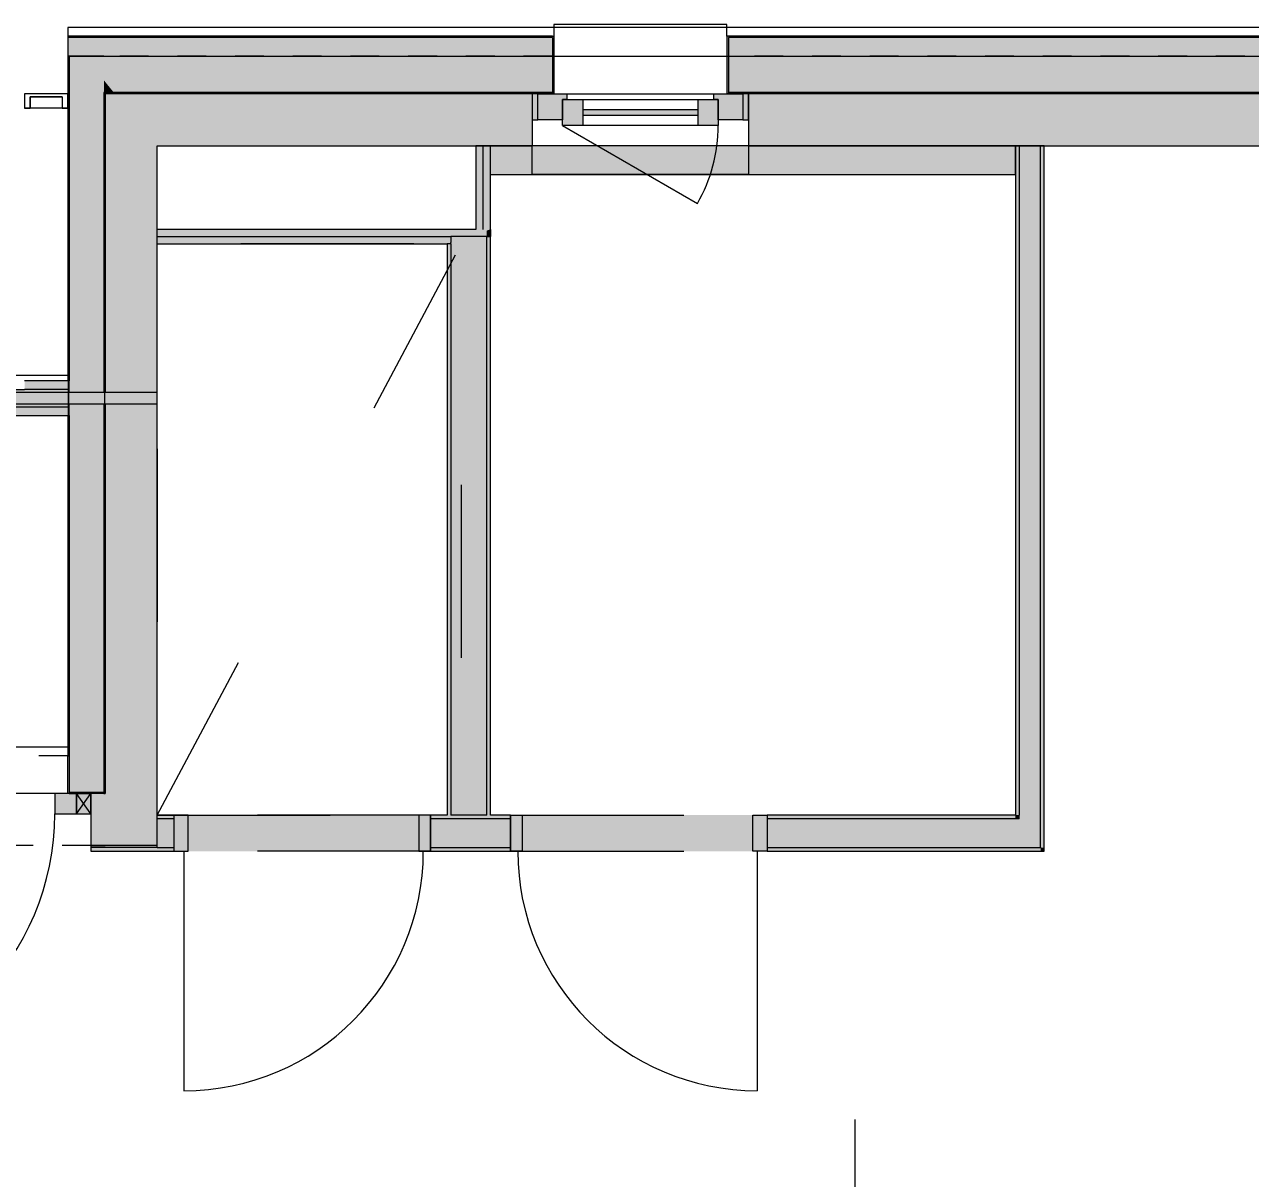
# Model space of a CAD drawing. Header units: metres. Extents: x -3 to 205, y -18 to 45.
# Drawn here: x 179.164 to 183.414, y 14.729 to 18.728 of the extents above; entities that cross this region are included whole.
import ezdxf
from ezdxf.enums import TextEntityAlignment as Align

# ---------------------------------------------------------------- set-up
doc = ezdxf.new("R2010")
doc.units = ezdxf.units.M
doc.header["$MEASUREMENT"] = 0
for name, pattern in [('Baufluchtlinie', [0.013, 0.008, -0.005]), ('Grenzlinie', [0.008, 0.003, -0.005]), ('Punkt 1_1', [0.075, 0.025, -0.05])]:
    doc.linetypes.add(name, pattern=pattern)
for name, color, linetype in [('110 Wand Aussen', 7, 'Continuous'), ('112 Wand Aussen - Schachtwände', 7, 'Continuous'), ('130 Wand Innen', 7, 'Continuous'), ('135 Wand Vorsatzschale', 7, 'Continuous'), ('165 Fassadengestaltung Bänder', 7, 'Continuous'), ('170 Schachtwände', 7, 'Continuous'), ('230 Decke abgehaengt', 7, 'Continuous'), ('815 Raumbegrenzung', 7, 'Continuous')]:
    doc.layers.add(name, color=color, linetype=linetype)
doc.styles.add('ERSTELLTER_STIL_2', font='')
doc.styles.get('ERSTELLTER_STIL_2').set_extended_font_data('Eurostile')

# ---------------------------------------------------------------- blocks, each defined once
blk = doc.blocks.new('Decke_1_1', base_point=(179.6242, 15.9883))
at = {"layer": '230 Decke abgehaengt', "color": 8, "linetype": 'Grenzlinie', "lineweight": 13, "ltscale": 200, "flags": 128}
blk.add_lwpolyline([(179.6242, 15.9883), (180.6792, 15.9883), (180.6792, 17.9683), (179.6242, 17.9683)], close=True, dxfattribs=at)
blk = doc.blocks.new('Wand_7_1', base_point=(180.7792, 18.2083))
at = {"layer": '135 Wand Vorsatzschale', "linetype": 'Continuous', "lineweight": 0, "true_color": 0x000000}
for points in [[(182.5992, 18.3083), (180.7792, 18.3083), (180.7792, 18.2708), (182.5992, 18.2708)], [(180.7792, 18.2208), (182.5992, 18.2208), (182.5992, 18.2708), (180.7792, 18.2708)], [(180.7792, 18.2083), (182.5992, 18.2083), (182.5992, 18.2208), (180.7792, 18.2208)]]:
    blk.add_hatch(color=18, dxfattribs=at).paths.add_polyline_path(points)
at = {"layer": '135 Wand Vorsatzschale', "color": 7, "linetype": 'Continuous', "lineweight": 18, "flags": 128}
for points in [[(182.5992, 18.3083), (180.7792, 18.3083)], [(180.7792, 18.2708), (180.7792, 18.3083)], [(182.5992, 18.2708), (182.5992, 18.3083)], [(180.7792, 18.2208), (180.7792, 18.2708)], [(182.5992, 18.2208), (182.5992, 18.2708)], [(180.7792, 18.2083), (180.7792, 18.2208)], [(180.7792, 18.2083), (182.5992, 18.2083)], [(182.5992, 18.2083), (182.5992, 18.2208)]]:
    blk.add_lwpolyline(points, dxfattribs=at)
blk = doc.blocks.new('Decke_10_1', base_point=(179.3142, 18.6183))
at = {"layer": '165 Fassadengestaltung Bänder', "color": 7, "linetype": 'Continuous', "lineweight": 13, "flags": 128}
blk.add_lwpolyline([(179.3142, 18.6183), (185.8719, 18.6183), (185.8719, 18.7183), (179.3142, 18.7183)], close=True, dxfattribs=at)
blk = doc.blocks.new('Morph_2_1', base_point=(166.9792, 39.9833))
at = {"layer": '165 Fassadengestaltung Bänder', "color": 255, "linetype": 'Continuous', "lineweight": 0}
for p, q in [((179.1642, 18.4883), (179.1642, 18.4383)), ((179.3142, 18.4883), (179.3142, 18.4383)), ((179.1842, 18.4783), (179.1842, 18.4383)), ((179.2942, 18.4783), (179.1842, 18.4783)), ((179.2942, 18.4783), (179.2942, 18.4383)), ((179.1842, 18.4383), (179.1642, 18.4383)), ((179.3142, 18.4383), (179.2942, 18.4383))]:
    blk.add_line(p, q, dxfattribs=at)
at = {"layer": '165 Fassadengestaltung Bänder', "color": 255, "linetype": 'Continuous', "lineweight": 0, "flags": 128}
for points in [[(179.3142, 18.4883), (179.2942, 18.4883), (179.1842, 18.4883), (179.1642, 18.4883)], [(179.3142, 18.4883), (179.2942, 18.4883), (179.1842, 18.4883), (179.1642, 18.4883)], [(179.1642, 18.4883), (179.1642, 18.4383)], [(179.3142, 18.4383), (179.3142, 18.4883)], [(179.1842, 18.4783), (179.2942, 18.4783)], [(179.1842, 18.4383), (179.1842, 18.4783)], [(179.2942, 18.4783), (179.2942, 18.4383)], [(179.1642, 18.4383), (179.1842, 18.4383)], [(179.2942, 18.4383), (179.1842, 18.4383)], [(179.2942, 18.4383), (179.3142, 18.4383)]]:
    blk.add_lwpolyline(points, dxfattribs=at)
blk = doc.blocks.new('Wand_18_1', base_point=(179.3142, 18.6183))
at = {"layer": '110 Wand Aussen', "linetype": 'Continuous', "lineweight": 0, "true_color": 0x000000}
for points in [[(179.3192, 17.4933), (179.3192, 18.6183), (179.3142, 18.6183), (179.3142, 17.4933)], [(179.4392, 17.4533), (179.4392, 18.4933), (179.3192, 18.4933), (179.3192, 17.4533)], [(179.4442, 17.4533), (179.4442, 18.4883), (179.4392, 18.4883), (179.4392, 17.4533)], [(179.6242, 17.4533), (179.6242, 18.3083), (179.4442, 18.3083), (179.4442, 17.4533)], [(179.4392, 16.1883), (179.4392, 17.4133), (179.3192, 17.4133), (179.3192, 16.1883)], [(179.4442, 16.0683), (179.4442, 17.4133), (179.4392, 17.4133), (179.4392, 16.0683)], [(179.6242, 16.0633), (179.6242, 17.4133), (179.4442, 17.4133), (179.4442, 16.0633)], [(179.3192, 16.1933), (179.3192, 17.3733), (179.3142, 17.3733), (179.3142, 16.1933)], [(179.3192, 16.1933), (179.3142, 16.1933), (179.3192, 16.1883)], [(179.3192, 16.1883), (179.3192, 16.0683), (179.4392, 16.0683)], [(179.4392, 16.1883), (179.3192, 16.1883), (179.4392, 16.0683)], [(179.4392, 16.0683), (179.4392, 16.0633), (179.4442, 16.0633)], [(179.4442, 16.0683), (179.4392, 16.0683), (179.4442, 16.0633)], [(179.4442, 16.0633), (179.4442, 15.8833), (179.6242, 15.8833)], [(179.6242, 16.0633), (179.4442, 16.0633), (179.6242, 15.8833)]]:
    blk.add_hatch(color=18, dxfattribs=at).paths.add_polyline_path(points)
at = {"layer": '110 Wand Aussen', "color": 7, "linetype": 'Baufluchtlinie', "lineweight": 0}
blk.add_line((179.3192, 18.6183), (179.3142, 18.6183), dxfattribs=at)
at = {"layer": '110 Wand Aussen', "color": 7, "linetype": 'Continuous', "lineweight": 13}
for p, q in [((179.3192, 18.6183), (179.3192, 18.4933)), ((179.3192, 18.4933), (179.3192, 17.4933)), ((179.4392, 18.4933), (179.4392, 18.4883)), ((179.4392, 18.4883), (179.4392, 17.4533)), ((179.3192, 17.4633), (179.3192, 17.4933)), ((179.3192, 17.4533), (179.3192, 17.4633)), ((179.3192, 17.4033), (179.3192, 17.4133)), ((179.3192, 17.3733), (179.3192, 17.4033)), ((179.4392, 17.4133), (179.4392, 16.0683)), ((179.3192, 17.3733), (179.3192, 16.1883)), ((179.3192, 16.0683), (179.4392, 16.0683))]:
    blk.add_line(p, q, dxfattribs=at)
at = {"layer": '110 Wand Aussen', "color": 7, "linetype": 'Continuous', "lineweight": 18}
for p, q in [((179.4442, 18.4883), (179.4442, 18.3083)), ((179.4442, 18.3083), (179.4442, 17.4533)), ((179.3192, 17.4933), (179.3142, 17.4933)), ((179.4392, 17.4533), (179.3192, 17.4533)), ((179.4442, 17.4533), (179.4392, 17.4533)), ((179.6242, 17.4533), (179.4442, 17.4533)), ((179.3192, 17.4133), (179.4392, 17.4133)), ((179.4392, 17.4133), (179.4442, 17.4133)), ((179.4442, 17.4133), (179.6242, 17.4133)), ((179.4442, 17.4133), (179.4442, 16.0633)), ((179.3142, 17.3733), (179.3192, 17.3733)), ((179.4392, 16.0633), (179.4442, 16.0633))]:
    blk.add_line(p, q, dxfattribs=at)
at = {"layer": '110 Wand Aussen', "color": 7, "linetype": 'Continuous', "lineweight": 13, "flags": 128}
for points in [[(179.3142, 18.6183), (179.3142, 17.4933)], [(179.3142, 17.3733), (179.3142, 16.1933)]]:
    blk.add_lwpolyline(points, dxfattribs=at)
at = {"layer": '110 Wand Aussen', "color": 7, "linetype": 'Continuous', "lineweight": 18, "flags": 128}
for points in [[(179.6242, 15.8833), (179.6242, 18.3083)], [(179.6242, 15.8833), (179.4442, 15.8833)]]:
    blk.add_lwpolyline(points, dxfattribs=at)
blk = doc.blocks.new('Metall Zargentür Typ3 27[18]_1', base_point=(166.9792, 39.9833))
at = {"layer": '130 Wand Innen', "linetype": 'Continuous', "lineweight": 0, "true_color": 0xffffff}
for points in [[(179.6817, 15.8633), (179.7317, 15.8633), (179.7317, 15.9883), (179.6817, 15.9883)], [(180.5717, 15.9883), (180.5317, 15.9883), (180.5317, 15.8633), (180.5717, 15.8633)]]:
    blk.add_hatch(color=7, dxfattribs=at).paths.add_polyline_path(points)
at = {"layer": '130 Wand Innen', "color": 7, "linetype": 'Grenzlinie', "lineweight": 13, "ltscale": 200}
for p, q in [((180.5717, 15.9883), (179.6817, 15.9883)), ((180.5717, 15.8633), (179.6817, 15.8633))]:
    blk.add_line(p, q, dxfattribs=at)
at = {"layer": '130 Wand Innen', "color": 7, "linetype": 'Continuous', "lineweight": 13}
for p, q in [((179.7317, 15.9883), (179.6817, 15.9883)), ((179.6817, 15.9883), (179.6817, 15.8633)), ((179.7317, 15.8633), (179.7317, 15.9883)), ((180.5717, 15.9883), (180.5317, 15.9883)), ((180.5317, 15.9883), (180.5317, 15.8633)), ((180.5717, 15.8633), (180.5717, 15.9883)), ((179.6817, 15.8633), (179.7317, 15.8633)), ((180.5317, 15.8633), (180.5717, 15.8633))]:
    blk.add_line(p, q, dxfattribs=at)
at = {"layer": '130 Wand Innen', "color": 7, "linetype": 'Continuous', "lineweight": 18}
for p, q in [((179.6817, 15.9883), (179.6817, 15.9758)), ((179.6817, 15.9883), (179.6817, 15.9758)), ((180.5717, 15.9883), (180.5717, 15.9758)), ((180.5717, 15.9883), (180.5717, 15.9758)), ((179.6817, 15.9758), (179.6817, 15.8758)), ((179.6817, 15.9758), (179.6817, 15.8758)), ((180.5717, 15.9758), (180.5717, 15.8758)), ((180.5717, 15.9758), (180.5717, 15.8758)), ((179.6817, 15.8758), (179.6817, 15.8633)), ((179.6817, 15.8758), (179.6817, 15.8633)), ((180.5717, 15.8758), (180.5717, 15.8633)), ((180.5717, 15.8758), (180.5717, 15.8633))]:
    blk.add_line(p, q, dxfattribs=at)
at = {"layer": '130 Wand Innen', "color": 8, "linetype": 'Continuous', "lineweight": 0}
blk.add_line((179.7167, 15.8633), (179.7167, 15.0333), dxfattribs=at)
blk.add_arc((179.7167, 15.8633), 0.83, 270, 0, dxfattribs=at)
blk = doc.blocks.new('Metall Zargentür Typ3 27[19]_1', base_point=(166.9792, 39.9833))
at = {"layer": '130 Wand Innen', "linetype": 'Continuous', "lineweight": 0, "true_color": 0xffffff}
for points in [[(180.8492, 15.9883), (180.8492, 15.8633), (180.8892, 15.8633), (180.8892, 15.9883)], [(181.7392, 15.8633), (181.7392, 15.9883), (181.6892, 15.9883), (181.6892, 15.8633)]]:
    blk.add_hatch(color=7, dxfattribs=at).paths.add_polyline_path(points)
at = {"layer": '130 Wand Innen', "color": 7, "linetype": 'Grenzlinie', "lineweight": 13, "ltscale": 200}
for p, q in [((180.8492, 15.9883), (181.7392, 15.9883)), ((180.8492, 15.8633), (181.7392, 15.8633))]:
    blk.add_line(p, q, dxfattribs=at)
at = {"layer": '130 Wand Innen', "color": 7, "linetype": 'Continuous', "lineweight": 13}
for p, q in [((180.8492, 15.9883), (180.8892, 15.9883)), ((180.8492, 15.8633), (180.8492, 15.9883)), ((180.8892, 15.9883), (180.8892, 15.8633)), ((181.6892, 15.8633), (181.6892, 15.9883)), ((181.6892, 15.9883), (181.7392, 15.9883)), ((181.7392, 15.9883), (181.7392, 15.8633)), ((180.8892, 15.8633), (180.8492, 15.8633)), ((181.7392, 15.8633), (181.6892, 15.8633))]:
    blk.add_line(p, q, dxfattribs=at)
at = {"layer": '130 Wand Innen', "color": 7, "linetype": 'Continuous', "lineweight": 18}
for p, q in [((180.8492, 15.9883), (180.8492, 15.9758)), ((180.8492, 15.9883), (180.8492, 15.9758)), ((181.7392, 15.9883), (181.7392, 15.9758)), ((181.7392, 15.9883), (181.7392, 15.9758)), ((180.8492, 15.9758), (180.8492, 15.8758)), ((180.8492, 15.9758), (180.8492, 15.8758)), ((181.7392, 15.9758), (181.7392, 15.8758)), ((181.7392, 15.9758), (181.7392, 15.8758)), ((180.8492, 15.8758), (180.8492, 15.8633)), ((180.8492, 15.8758), (180.8492, 15.8633)), ((181.7392, 15.8758), (181.7392, 15.8633)), ((181.7392, 15.8758), (181.7392, 15.8633))]:
    blk.add_line(p, q, dxfattribs=at)
at = {"layer": '130 Wand Innen', "color": 8, "linetype": 'Continuous', "lineweight": 0}
blk.add_line((181.7042, 15.8633), (181.7042, 15.0333), dxfattribs=at)
blk.add_arc((181.7042, 15.8633), 0.83, 180, 270, dxfattribs=at)
blk = doc.blocks.new('Wand_75_1', base_point=(179.6242, 15.8633))
at = {"layer": '130 Wand Innen', "linetype": 'Continuous', "lineweight": 0, "true_color": 0x000000}
for points in [[(179.6242, 15.9883), (179.6242, 15.9758), (179.6817, 15.9758), (179.6817, 15.9883)], [(180.5717, 15.9883), (180.5717, 15.9758), (180.8492, 15.9758), (180.8492, 15.9883)], [(181.7392, 15.9758), (182.5992, 15.9758), (182.5992, 15.9883), (181.7392, 15.9883)], [(182.5992, 15.9883), (182.6092, 15.9758), (182.6117, 15.9758), (182.6117, 15.9883)], [(182.6092, 15.9758), (182.5992, 15.9883), (182.5992, 15.9758)], [(179.6242, 15.9758), (179.6242, 15.8758), (179.6817, 15.8758), (179.6817, 15.9758)], [(180.5717, 15.8758), (180.8492, 15.8758), (180.8492, 15.9758), (180.5717, 15.9758)], [(181.7392, 15.8758), (182.6117, 15.8758), (182.6117, 15.9727), (182.6092, 15.9758), (181.7392, 15.9758)], [(182.6092, 15.9758), (182.6117, 15.9727), (182.6117, 15.9758)], [(182.6117, 15.9758), (182.6117, 15.9727), (182.6867, 15.879), (182.6867, 15.9758)], [(182.6867, 15.879), (182.6117, 15.9727), (182.6117, 15.8758), (182.6867, 15.8758)], [(179.6242, 15.8758), (179.6242, 15.8633), (179.6817, 15.8633), (179.6817, 15.8758)], [(180.5717, 15.8758), (180.5717, 15.8633), (180.8492, 15.8633), (180.8492, 15.8758)], [(181.7392, 15.8758), (181.7392, 15.8633), (182.6867, 15.8633), (182.6867, 15.8758)], [(182.6892, 15.8758), (182.6867, 15.8758), (182.6867, 15.8633), (182.6992, 15.8633)], [(182.6992, 15.8758), (182.6892, 15.8758), (182.6992, 15.8633)]]:
    blk.add_hatch(color=18, dxfattribs=at).paths.add_polyline_path(points)
at = {"layer": '130 Wand Innen', "linetype": 'Continuous', "lineweight": 13, "true_color": 0xe8e2dc}
for points in [[(179.6817, 15.9883), (179.6817, 15.8633), (180.5717, 15.8633), (180.5717, 15.9883)], [(181.7392, 15.9883), (180.8492, 15.9883), (180.8492, 15.8633), (181.7392, 15.8633)]]:
    blk.add_hatch(color=254, dxfattribs=at).paths.add_polyline_path(points)
at = {"layer": '130 Wand Innen', "color": 7, "linetype": 'Continuous', "lineweight": 18}
for p, q in [((179.6817, 15.9883), (179.6817, 15.9758)), ((180.5717, 15.9883), (180.5717, 15.9758)), ((180.8492, 15.9883), (180.8492, 15.9758)), ((181.7392, 15.9883), (181.7392, 15.9758)), ((182.6117, 15.9758), (182.6117, 15.9883)), ((179.6817, 15.9758), (179.6242, 15.9758)), ((179.6817, 15.9758), (179.6817, 15.8758)), ((180.8492, 15.9758), (180.5717, 15.9758)), ((180.5717, 15.9758), (180.5717, 15.8758)), ((180.8492, 15.9758), (180.8492, 15.8758)), ((182.6092, 15.9758), (181.7392, 15.9758)), ((181.7392, 15.9758), (181.7392, 15.8758)), ((182.6117, 15.9758), (182.6092, 15.9758)), ((182.6867, 15.879), (182.6867, 15.9758)), ((179.6242, 15.8758), (179.6817, 15.8758)), ((179.6817, 15.8758), (179.6817, 15.8633)), ((180.5717, 15.8758), (180.8492, 15.8758)), ((180.5717, 15.8758), (180.5717, 15.8633)), ((180.8492, 15.8758), (180.8492, 15.8633)), ((181.7392, 15.8758), (182.6117, 15.8758)), ((181.7392, 15.8758), (181.7392, 15.8633)), ((182.6117, 15.8758), (182.6867, 15.8758)), ((182.6867, 15.8758), (182.6867, 15.879))]:
    blk.add_line(p, q, dxfattribs=at)
at = {"layer": '130 Wand Innen', "color": 7, "linetype": 'Continuous', "lineweight": 18, "flags": 128}
for points in [[(179.6817, 15.9883), (179.6242, 15.9883)], [(179.6242, 15.9758), (179.6242, 15.9883)], [(180.6292, 15.9883), (180.5717, 15.9883)], [(180.7667, 15.9883), (180.6417, 15.9883)], [(180.8492, 15.9883), (180.7792, 15.9883)], [(182.5992, 15.9883), (181.7392, 15.9883)], [(179.6242, 15.8758), (179.6242, 15.9758)], [(179.6242, 15.8633), (179.6817, 15.8633)], [(180.5717, 15.8633), (180.8492, 15.8633)], [(181.7392, 15.8633), (182.6992, 15.8633)], [(182.6992, 15.8633), (182.6992, 15.8758)]]:
    blk.add_lwpolyline(points, dxfattribs=at)
at = {"layer": '130 Wand Innen', "color": 7, "linetype": 'Continuous', "lineweight": 13}
for name in ['Metall Zargentür Typ3 27[18]_1', 'Metall Zargentür Typ3 27[19]_1']:
    blk.add_blockref(name, (166.9792, 39.9833), dxfattribs=at)
blk = doc.blocks.new('Wand_84_1', base_point=(182.6992, 15.8633))
at = {"layer": '130 Wand Innen', "linetype": 'Continuous', "lineweight": 0, "true_color": 0x000000}
for points in [[(182.6117, 15.9883), (182.6117, 18.3083), (182.5992, 18.3083), (182.5992, 15.9883)], [(182.6867, 15.9758), (182.6867, 18.3083), (182.6117, 18.3083), (182.6117, 15.9758)], [(182.6992, 15.8758), (182.6992, 18.3083), (182.6867, 18.3083), (182.6867, 15.879), (182.6892, 15.8758)], [(182.6867, 15.8758), (182.6892, 15.8758), (182.6867, 15.879)]]:
    blk.add_hatch(color=18, dxfattribs=at).paths.add_polyline_path(points)
at = {"layer": '130 Wand Innen', "color": 7, "linetype": 'Continuous', "lineweight": 18}
for p, q in [((182.6117, 18.3083), (182.6117, 15.9883)), ((182.6867, 15.9758), (182.6867, 18.3083)), ((182.6117, 15.9758), (182.6117, 15.9883)), ((182.6867, 15.879), (182.6867, 15.9758)), ((182.6867, 15.8758), (182.6867, 15.879))]:
    blk.add_line(p, q, dxfattribs=at)
at = {"layer": '130 Wand Innen', "color": 7, "linetype": 'Continuous', "lineweight": 18, "flags": 128}
for points in [[(182.6117, 18.3083), (182.5992, 18.3083)], [(182.5992, 18.3083), (182.5992, 15.9883)], [(182.6867, 18.3083), (182.6117, 18.3083)], [(182.6992, 18.3083), (182.6867, 18.3083)], [(182.6992, 15.8758), (182.6992, 18.3083)]]:
    blk.add_lwpolyline(points, dxfattribs=at)
blk = doc.blocks.new('Wand_85_1', base_point=(180.7792, 15.8633))
at = {"layer": '130 Wand Innen', "linetype": 'Continuous', "lineweight": 0, "true_color": 0x000000}
for points in [[(180.6417, 17.9725), (180.7042, 17.9933), (180.6417, 17.9933)], [(180.7042, 17.9933), (180.6417, 17.9725), (180.6417, 15.9883), (180.7667, 15.9883), (180.7667, 17.9933)], [(180.7667, 17.9933), (180.7667, 15.9883), (180.7792, 15.9883), (180.7792, 17.9933)], [(180.6292, 17.9683), (180.6292, 15.9883), (180.6417, 15.9883), (180.6417, 17.9683)]]:
    blk.add_hatch(color=18, dxfattribs=at).paths.add_polyline_path(points)
at = {"layer": '130 Wand Innen', "color": 7, "linetype": 'Continuous', "lineweight": 18}
for p, q in [((180.7667, 17.9933), (180.7042, 17.9933)), ((180.7667, 17.9933), (180.7792, 17.9933)), ((180.7667, 15.9883), (180.7667, 17.9933)), ((180.6417, 17.9683), (180.6292, 17.9683)), ((180.6417, 17.9683), (180.6417, 17.9725)), ((180.6417, 17.9683), (180.6417, 15.9883))]:
    blk.add_line(p, q, dxfattribs=at)
at = {"layer": '130 Wand Innen', "color": 7, "linetype": 'Continuous', "lineweight": 18, "flags": 128}
for points in [[(180.7792, 15.9883), (180.7792, 17.9933)], [(180.6292, 17.9683), (180.6292, 15.9883)], [(180.7667, 15.9883), (180.6417, 15.9883)]]:
    blk.add_lwpolyline(points, dxfattribs=at)
at = {"layer": '170 Schachtwände', "color": 7, "linetype": 'Continuous', "lineweight": 18}
for p, q in [((180.6417, 17.9933), (180.6417, 17.9725)), ((180.7042, 17.9933), (180.6417, 17.9933))]:
    blk.add_line(p, q, dxfattribs=at)
blk = doc.blocks.new('Wand_113_1', base_point=(179.3142, 17.9683))
at = {"layer": '170 Schachtwände', "linetype": 'Continuous', "lineweight": 0, "true_color": 0x000000}
for points in [[(179.6242, 17.9933), (180.7042, 17.9933), (180.7792, 18.0183), (179.6242, 18.0183)], [(180.6417, 17.9933), (179.6242, 17.9933), (179.6242, 17.9683), (180.6292, 17.9683), (180.6417, 17.9725)], [(180.7667, 17.9933), (180.7667, 18.0142), (180.7042, 17.9933)], [(180.7667, 18.0142), (180.7667, 17.9933), (180.7792, 17.9933), (180.7792, 18.0183)], [(180.6417, 17.9725), (180.6292, 17.9683), (180.6417, 17.9683)]]:
    blk.add_hatch(color=18, dxfattribs=at).paths.add_polyline_path(points)
at = {"layer": '130 Wand Innen', "color": 7, "linetype": 'Continuous', "lineweight": 18}
for p, q in [((180.7667, 17.9933), (180.7042, 17.9933)), ((180.7667, 17.9933), (180.7792, 17.9933)), ((180.6417, 17.9683), (180.6292, 17.9683)), ((180.6417, 17.9683), (180.6417, 17.9725))]:
    blk.add_line(p, q, dxfattribs=at)
at = {"layer": '130 Wand Innen', "color": 7, "linetype": 'Continuous', "lineweight": 18, "flags": 128}
blk.add_lwpolyline([(180.7792, 18.0183), (180.7792, 17.9933)], dxfattribs=at)
at = {"layer": '170 Schachtwände', "color": 7, "linetype": 'Continuous', "lineweight": 18}
for p, q in [((179.6242, 17.9933), (180.6417, 17.9933)), ((180.6417, 17.9933), (180.6417, 17.9725)), ((180.7042, 17.9933), (180.6417, 17.9933))]:
    blk.add_line(p, q, dxfattribs=at)
at = {"layer": '170 Schachtwände', "color": 7, "linetype": 'Continuous', "lineweight": 18, "flags": 128}
for points in [[(180.7292, 18.0183), (179.6242, 18.0183)], [(179.6242, 17.9933), (179.6242, 18.0183)], [(179.6242, 17.9683), (179.6242, 17.9933)], [(179.6242, 17.9683), (180.6292, 17.9683)]]:
    blk.add_lwpolyline(points, dxfattribs=at)
blk = doc.blocks.new('Wand_114_1', base_point=(180.7792, 17.9683))
at = {"layer": '170 Schachtwände', "linetype": 'Continuous', "lineweight": 0, "true_color": 0x000000}
for points in [[(180.7542, 18.0183), (180.7542, 18.3083), (180.7292, 18.3083), (180.7292, 18.0183)], [(180.7792, 18.0183), (180.7792, 18.3083), (180.7542, 18.3083), (180.7542, 18.0183)]]:
    blk.add_hatch(color=18, dxfattribs=at).paths.add_polyline_path(points)
at = {"layer": '170 Schachtwände', "color": 7, "linetype": 'Continuous', "lineweight": 18}
blk.add_line((180.7542, 18.0183), (180.7542, 18.3083), dxfattribs=at)
at = {"layer": '170 Schachtwände', "color": 7, "linetype": 'Continuous', "lineweight": 18, "flags": 128}
for points in [[(180.7792, 18.3083), (180.7292, 18.3083)], [(180.7292, 18.3083), (180.7292, 18.0183)], [(180.7792, 18.0183), (180.7792, 18.3083)]]:
    blk.add_lwpolyline(points, dxfattribs=at)
blk = doc.blocks.new('Wand_172_1', base_point=(179.1642, 17.4933))
at = {"layer": '110 Wand Aussen', "linetype": 'Continuous', "lineweight": 0, "true_color": 0x000000}
for points in [[(179.1642, 17.4633), (179.3142, 17.4633), (179.3142, 17.4933), (179.1642, 17.4933)], [(179.3192, 17.4633), (179.3192, 17.4933), (179.3142, 17.4933), (179.3142, 17.4633)], [(179.1242, 17.4133), (179.3142, 17.4133), (179.3142, 17.4533), (179.1242, 17.4533)], [(179.3192, 17.4133), (179.3192, 17.4533), (179.3142, 17.4533), (179.3142, 17.4133)], [(179.4392, 17.4133), (179.4392, 17.4533), (179.3192, 17.4533), (179.3192, 17.4133)], [(179.4442, 17.4133), (179.4442, 17.4533), (179.4392, 17.4533), (179.4392, 17.4133)], [(179.6242, 17.4133), (179.6242, 17.4533), (179.4442, 17.4533), (179.4442, 17.4133)], [(179.0742, 17.3733), (179.3142, 17.3733), (179.3142, 17.4033), (179.0742, 17.4033)], [(179.3192, 17.3733), (179.3192, 17.4033), (179.3142, 17.4033), (179.3142, 17.3733)]]:
    blk.add_hatch(color=18, dxfattribs=at).paths.add_polyline_path(points)
at = {"layer": '110 Wand Aussen', "linetype": 'Continuous', "lineweight": 0, "true_color": 0xffffff}
for points in [[(179.1342, 17.4533), (179.3142, 17.4533), (179.3142, 17.4633), (179.1342, 17.4633)], [(179.3192, 17.4533), (179.3192, 17.4633), (179.3142, 17.4633), (179.3142, 17.4533)], [(179.0842, 17.4033), (179.3142, 17.4033), (179.3142, 17.4133), (179.0842, 17.4133)], [(179.3192, 17.4033), (179.3192, 17.4133), (179.3142, 17.4133), (179.3142, 17.4033)]]:
    blk.add_hatch(color=7, dxfattribs=at).paths.add_polyline_path(points)
at = {"layer": '110 Wand Aussen', "color": 7, "linetype": 'Continuous', "lineweight": 18}
for p, q in [((179.3192, 17.4933), (179.3142, 17.4933)), ((179.1242, 17.4533), (179.1342, 17.4533)), ((179.1342, 17.4633), (179.1642, 17.4633)), ((179.3142, 17.4533), (179.1342, 17.4533)), ((179.3142, 17.4633), (179.1642, 17.4633)), ((179.3192, 17.4633), (179.3142, 17.4633)), ((179.3192, 17.4533), (179.3142, 17.4533)), ((179.4392, 17.4533), (179.3192, 17.4533)), ((179.4442, 17.4533), (179.4392, 17.4533)), ((179.6242, 17.4533), (179.4442, 17.4533)), ((179.6242, 17.4133), (179.6242, 17.4533)), ((179.0742, 17.4033), (179.0842, 17.4033)), ((179.0842, 17.4133), (179.1242, 17.4133)), ((179.0842, 17.4033), (179.3142, 17.4033)), ((179.1242, 17.4133), (179.3142, 17.4133)), ((179.3142, 17.4133), (179.3192, 17.4133)), ((179.3142, 17.4033), (179.3192, 17.4033)), ((179.3192, 17.4133), (179.4392, 17.4133)), ((179.4392, 17.4133), (179.4442, 17.4133)), ((179.4442, 17.4133), (179.6242, 17.4133)), ((179.3142, 17.3733), (179.3192, 17.3733))]:
    blk.add_line(p, q, dxfattribs=at)
at = {"layer": '110 Wand Aussen', "color": 7, "linetype": 'Continuous', "lineweight": 13}
for p, q in [((179.3192, 17.4633), (179.3192, 17.4933)), ((179.3192, 17.4533), (179.3192, 17.4633)), ((179.3192, 17.4033), (179.3192, 17.4133)), ((179.3192, 17.3733), (179.3192, 17.4033))]:
    blk.add_line(p, q, dxfattribs=at)
at = {"layer": '110 Wand Aussen', "color": 7, "linetype": 'Continuous', "lineweight": 18, "flags": 128}
for points in [[(179.3142, 17.4933), (179.1642, 17.4933)], [(179.0742, 17.3733), (179.3142, 17.3733)]]:
    blk.add_lwpolyline(points, dxfattribs=at)
blk = doc.blocks.new('Wand_194_1', base_point=(179.6242, 15.8633))
at = {"layer": '130 Wand Innen', "linetype": 'Continuous', "lineweight": 0, "true_color": 0xffffff}
blk.add_hatch(color=7, dxfattribs=at).paths.add_polyline_path([(179.6242, 15.8833), (179.3942, 15.8833), (179.3942, 15.8758), (179.6242, 15.8758)])
at = {"layer": '130 Wand Innen', "linetype": 'Continuous', "lineweight": 0, "true_color": 0x000000}
blk.add_hatch(color=18, dxfattribs=at).paths.add_polyline_path([(179.3942, 15.8633), (179.6242, 15.8633), (179.6242, 15.8758), (179.3942, 15.8758)])
at = {"layer": '130 Wand Innen', "color": 7, "linetype": 'Continuous', "lineweight": 18}
blk.add_line((179.6242, 15.8758), (179.3942, 15.8758), dxfattribs=at)
at = {"layer": '130 Wand Innen', "color": 7, "linetype": 'Continuous', "lineweight": 18, "flags": 128}
for points in [[(179.6242, 15.8833), (179.3942, 15.8833)], [(179.3942, 15.8833), (179.3942, 15.8633)], [(179.3942, 15.8633), (179.6242, 15.8633)], [(179.6242, 15.8758), (179.6242, 15.8833)]]:
    blk.add_lwpolyline(points, dxfattribs=at)
blk = doc.blocks.new('Eingang 01 1-Fl 27[28]_1', base_point=(166.9792, 39.9833))
at = {"layer": '110 Wand Aussen', "linetype": 'Continuous', "lineweight": 0, "true_color": 0x000000}
for points in [[(178.2942, 16.0633), (178.2442, 16.0633), (178.2442, 15.9933), (178.2942, 15.9933)], [(179.3442, 15.9933), (179.3942, 15.9933), (179.3942, 16.0633), (179.3442, 16.0633)]]:
    blk.add_hatch(color=18, dxfattribs=at).paths.add_polyline_path(points)
at = {"layer": '110 Wand Aussen', "linetype": 'Continuous', "lineweight": 0, "true_color": 0xffffff}
for points in [[(178.2942, 15.9933), (178.3692, 15.9933), (178.3692, 16.0633), (178.2942, 16.0633)], [(179.3442, 16.0633), (179.2692, 16.0633), (179.2692, 15.9933), (179.3442, 15.9933)]]:
    blk.add_hatch(color=7, dxfattribs=at).paths.add_polyline_path(points)
at = {"layer": '110 Wand Aussen', "color": 7, "linetype": 'Continuous', "lineweight": 13}
for p, q in [((178.7992, 16.1933), (178.7992, 16.2933)), ((179.3192, 16.2233), (178.3192, 16.2233)), ((178.3192, 16.2233), (178.3192, 16.1933)), ((178.3192, 16.1933), (178.3242, 16.1933)), ((178.3242, 16.0633), (178.3242, 16.1933)), ((178.8192, 16.1933), (178.7992, 16.1933)), ((178.8192, 16.1933), (178.8192, 15.8833)), ((179.3192, 16.1933), (179.3142, 16.1933)), ((179.3142, 16.0633), (179.3142, 16.1933)), ((179.3192, 16.1933), (179.3192, 16.2233)), ((178.2942, 15.9933), (178.2442, 16.0633)), ((178.2442, 15.9933), (178.2942, 16.0633)), ((178.3192, 16.0633), (178.2442, 16.0633)), ((178.3192, 16.0633), (178.2442, 16.0633)), ((179.3192, 16.0633), (179.3942, 16.0633)), ((179.3192, 16.0633), (179.3942, 16.0633)), ((179.3442, 15.9933), (179.3942, 16.0633)), ((179.3942, 15.9933), (179.3442, 16.0633)), ((178.8192, 15.8833), (178.7992, 15.8833)), ((178.7992, 15.8833), (178.7992, 15.7833))]:
    blk.add_line(p, q, dxfattribs=at)
at = {"layer": '110 Wand Aussen', "color": 7, "linetype": 'Punkt 1_1', "lineweight": 13}
for p, q in [((179.3142, 16.1933), (178.3242, 16.1933)), ((179.3942, 15.8833), (178.2442, 15.8833))]:
    blk.add_line(p, q, dxfattribs=at)
at = {"layer": '110 Wand Aussen', "color": 7, "linetype": 'Continuous', "lineweight": 18}
for p, q in [((178.2442, 16.0633), (178.2442, 15.9933)), ((178.2442, 16.0633), (178.2442, 15.9933)), ((179.3192, 16.0633), (178.3192, 16.0633)), ((179.3942, 16.0633), (179.3942, 15.9933)), ((179.3942, 16.0633), (179.3942, 15.9933)), ((178.2442, 15.9933), (178.2442, 15.8833)), ((179.3942, 15.9933), (179.3942, 15.8833))]:
    blk.add_line(p, q, dxfattribs=at)
at = {"layer": '110 Wand Aussen', "color": 8, "linetype": 'Continuous', "lineweight": 13}
for p, q in [((178.3692, 16.0633), (178.2942, 16.0633)), ((178.2942, 16.0633), (178.2942, 15.9933)), ((178.3692, 15.9933), (178.3692, 16.0633)), ((179.3442, 16.0633), (179.2692, 16.0633)), ((179.2692, 16.0633), (179.2692, 15.9933)), ((179.3442, 15.9933), (179.3442, 16.0633)), ((178.2942, 15.9933), (178.3692, 15.9933)), ((179.2692, 15.9933), (179.3442, 15.9933))]:
    blk.add_line(p, q, dxfattribs=at)
at = {"layer": '110 Wand Aussen', "color": 8, "linetype": 'Continuous', "lineweight": 0}
blk.add_line((178.3692, 15.9933), (178.3692, 15.0933), dxfattribs=at)
at = {"layer": '110 Wand Aussen', "color": 7, "linetype": 'Continuous', "lineweight": 13, "flags": 128}
for points in [[(178.2942, 16.0633), (178.2442, 16.0633), (178.2442, 15.9933), (178.2942, 15.9933)], [(179.3442, 15.9933), (179.3942, 15.9933), (179.3942, 16.0633), (179.3442, 16.0633)]]:
    blk.add_lwpolyline(points, close=True, dxfattribs=at)
at = {"layer": '110 Wand Aussen', "color": 8, "linetype": 'Continuous', "lineweight": 0}
blk.add_arc((178.3692, 15.9933), 0.9, 270, 0, dxfattribs=at)
at = {"layer": '110 Wand Aussen', "color": 7, "lineweight": 13, "style": 'ERSTELLTER_STIL_2'}
blk.add_attdef('DUMMY_851', text='', height=0.2, rotation=270, dxfattribs=at).set_placement((179.1322, 16.1628), align=Align.TOP_RIGHT)
blk = doc.blocks.new('Wand_213_1', base_point=(177.7942, 16.1933))
at = {"layer": '110 Wand Aussen', "linetype": 'Continuous', "lineweight": 0, "true_color": 0x000000}
for points in [[(178.3192, 16.1933), (177.7942, 16.1933), (177.7942, 16.1883), (178.3192, 16.1883)], [(178.3242, 16.1933), (178.3192, 16.1933), (178.3192, 16.1883), (178.3192, 16.0633), (178.3242, 16.0633)], [(179.3192, 16.1933), (179.3142, 16.1933), (179.3142, 16.0633), (179.3192, 16.0633), (179.3192, 16.1883)], [(177.7442, 16.1883), (177.7442, 16.0683), (177.7492, 16.0683), (177.7492, 16.1883)], [(177.7492, 16.1883), (177.7492, 16.0683), (177.7892, 16.0683), (177.7892, 16.1883)], [(177.7892, 16.1883), (177.7892, 16.0683), (177.7942, 16.0683), (177.7942, 16.1883)], [(177.7942, 16.1883), (177.7942, 16.0683), (178.3192, 16.0683), (178.3192, 16.1883)], [(177.7442, 16.0683), (177.7442, 16.0633), (177.7492, 16.0633), (177.7492, 16.0683)], [(177.7492, 16.0683), (177.7492, 16.0633), (177.7892, 16.0633), (177.7892, 16.0683)], [(177.7892, 16.0683), (177.7892, 16.0633), (177.7942, 16.0633), (177.7942, 16.0683)], [(177.7942, 16.0633), (178.2442, 16.0633), (178.3192, 16.0633), (178.3192, 16.0683), (177.7942, 16.0683)], [(179.3192, 16.0683), (179.3192, 16.0633), (179.3942, 16.0633), (179.4392, 16.0633), (179.4392, 16.0683)], [(177.7942, 16.0633), (177.7942, 15.8833), (178.2442, 15.8833), (178.2442, 15.9933), (178.2442, 16.0633)], [(179.3942, 15.9933), (179.3942, 15.8833), (179.4442, 15.8833), (179.4442, 16.0633), (179.3942, 16.0633)]]:
    blk.add_hatch(color=18, dxfattribs=at).paths.add_polyline_path(points)
at = {"layer": '110 Wand Aussen', "color": 7, "linetype": 'Continuous', "lineweight": 13}
for p, q in [((178.3192, 16.1933), (178.3242, 16.1933)), ((178.3242, 16.0633), (178.3242, 16.1933)), ((179.3142, 16.0633), (179.3142, 16.1933)), ((179.3192, 16.1933), (179.3142, 16.1933)), ((178.3192, 16.1883), (177.7942, 16.1883)), ((178.3192, 16.1883), (178.3192, 16.0633)), ((179.3192, 16.1883), (179.3192, 16.0633)), ((178.3192, 16.0683), (177.7942, 16.0683)), ((179.3192, 16.0683), (179.4392, 16.0683)), ((178.3192, 16.0633), (178.2442, 16.0633)), ((178.3192, 16.0633), (178.3242, 16.0633)), ((179.3192, 16.0633), (179.3142, 16.0633)), ((179.3192, 16.0633), (179.3942, 16.0633))]:
    blk.add_line(p, q, dxfattribs=at)
at = {"layer": '110 Wand Aussen', "color": 7, "linetype": 'Continuous', "lineweight": 18}
for p, q in [((178.2442, 16.0633), (177.7942, 16.0633)), ((178.2442, 16.0633), (178.2442, 15.9933)), ((179.4392, 16.0633), (179.3942, 16.0633)), ((179.3942, 16.0633), (179.3942, 15.9933)), ((179.4392, 16.0633), (179.4442, 16.0633)), ((178.2442, 15.9933), (178.2442, 15.8833)), ((179.3942, 15.9933), (179.3942, 15.8833))]:
    blk.add_line(p, q, dxfattribs=at)
at = {"layer": '110 Wand Aussen', "color": 7, "linetype": 'Continuous', "lineweight": 13, "flags": 128}
for points in [[(178.3192, 16.1933), (177.7942, 16.1933)], [(177.7942, 16.1933), (177.7942, 16.1883)]]:
    blk.add_lwpolyline(points, dxfattribs=at)
at = {"layer": '110 Wand Aussen', "color": 7, "linetype": 'Continuous', "lineweight": 18, "flags": 128}
for points in [[(177.7942, 16.0633), (177.7942, 15.8833)], [(177.7942, 15.8833), (178.2442, 15.8833)], [(179.3942, 15.8833), (179.4442, 15.8833)]]:
    blk.add_lwpolyline(points, dxfattribs=at)
at = {"layer": '112 Wand Aussen - Schachtwände', "color": 7, "linetype": 'Continuous', "lineweight": 13}
for p, q in [((177.7492, 16.1883), (177.7442, 16.1883)), ((177.7442, 16.1883), (177.7442, 16.0683)), ((177.7892, 16.1883), (177.7492, 16.1883)), ((177.7942, 16.1883), (177.7892, 16.1883)), ((177.7492, 16.0683), (177.7442, 16.0683)), ((177.7442, 16.0683), (177.7442, 16.0633)), ((177.7892, 16.0683), (177.7492, 16.0683)), ((177.7942, 16.0683), (177.7892, 16.0683))]:
    blk.add_line(p, q, dxfattribs=at)
at = {"layer": '110 Wand Aussen', "color": 7, "linetype": 'Continuous', "lineweight": 13}
blk.add_blockref('Eingang 01 1-Fl 27[28]_1', (166.9792, 39.9833), dxfattribs=at).add_auto_attribs({'DUMMY_851': '2'})
blk = doc.blocks.new('1-Flügelfenster 27[19]_1', base_point=(166.9792, 39.9833))
at = {"layer": '110 Wand Aussen', "linetype": 'Continuous', "lineweight": 0, "true_color": 0x000000}
for points in [[(180.9442, 18.4883), (180.9242, 18.4883), (180.9242, 18.3983), (180.9442, 18.3983)], [(181.6542, 18.3983), (181.6742, 18.3983), (181.6742, 18.4883), (181.6542, 18.4883)]]:
    blk.add_hatch(color=18, dxfattribs=at).paths.add_polyline_path(points)
at = {"layer": '110 Wand Aussen', "linetype": 'Continuous', "lineweight": 0, "true_color": 0xffffff}
for points in [[(180.9442, 18.4883), (180.9442, 18.3983), (181.0292, 18.3983), (181.0292, 18.4683), (181.0442, 18.4683), (181.0442, 18.4883)], [(181.6542, 18.3983), (181.6542, 18.4883), (181.5542, 18.4883), (181.5542, 18.4683), (181.5692, 18.4683), (181.5692, 18.3983)], [(181.0992, 18.4683), (181.0292, 18.4683), (181.0292, 18.3783), (181.0992, 18.3783)], [(181.5692, 18.4683), (181.4992, 18.4683), (181.4992, 18.3783), (181.5692, 18.3783)], [(181.4992, 18.4133), (181.4992, 18.4333), (181.0992, 18.4333), (181.0992, 18.4133)]]:
    blk.add_hatch(color=7, dxfattribs=at).paths.add_polyline_path(points)
at = {"layer": '110 Wand Aussen', "color": 7, "linetype": 'Continuous', "lineweight": 13}
for p, q in [((181.5992, 18.7283), (180.9992, 18.7283)), ((180.9992, 18.7283), (180.9992, 18.6883)), ((181.5992, 18.6883), (181.5992, 18.7283)), ((180.9992, 18.6883), (180.9992, 18.6833)), ((180.9992, 18.6833), (180.9992, 18.6183)), ((181.5992, 18.6883), (181.5992, 18.6833)), ((181.5992, 18.6833), (181.5992, 18.6183)), ((180.9992, 18.6183), (180.9992, 18.4933)), ((181.5992, 18.6183), (181.5992, 18.4933)), ((180.9942, 18.4883), (180.9242, 18.4883)), ((180.9942, 18.4883), (180.9242, 18.4883)), ((180.9442, 18.4883), (181.0442, 18.4883)), ((180.9442, 18.3983), (180.9442, 18.4883)), ((180.9942, 18.4883), (180.9992, 18.4883)), ((180.9942, 18.4883), (180.9992, 18.4883)), ((180.9992, 18.4933), (180.9992, 18.4883)), ((181.0442, 18.4883), (181.5542, 18.4883)), ((181.0442, 18.4883), (181.0442, 18.4683)), ((181.5542, 18.4683), (181.5542, 18.4883)), ((181.5542, 18.4883), (181.6542, 18.4883)), ((181.5992, 18.4933), (181.5992, 18.4883)), ((181.6042, 18.4883), (181.5992, 18.4883)), ((181.6042, 18.4883), (181.5992, 18.4883)), ((181.6542, 18.4883), (181.6542, 18.3983)), ((181.0442, 18.4683), (181.0292, 18.4683)), ((181.0292, 18.4683), (181.0292, 18.3983)), ((181.0292, 18.3783), (181.0292, 18.4683)), ((181.0292, 18.4683), (181.0992, 18.4683)), ((181.0992, 18.4683), (181.4992, 18.4683)), ((181.0992, 18.4683), (181.0992, 18.3783)), ((181.4992, 18.3783), (181.4992, 18.4683)), ((181.4992, 18.4683), (181.5692, 18.4683)), ((181.5692, 18.4683), (181.5542, 18.4683)), ((181.5692, 18.3983), (181.5692, 18.4683)), ((181.5692, 18.4683), (181.5692, 18.3783)), ((181.0992, 18.4333), (181.4992, 18.4333)), ((181.4992, 18.4133), (181.0992, 18.4133)), ((181.0292, 18.3983), (180.9442, 18.3983)), ((181.0992, 18.3783), (181.0292, 18.3783)), ((181.4992, 18.3783), (181.0992, 18.3783)), ((181.5692, 18.3783), (181.4992, 18.3783)), ((181.6542, 18.3983), (181.5692, 18.3983)), ((180.9242, 18.2083), (180.9242, 18.3083)), ((181.6742, 18.3083), (181.6742, 18.2083)), ((181.6742, 18.2083), (180.9242, 18.2083))]:
    blk.add_line(p, q, dxfattribs=at)
at = {"layer": '110 Wand Aussen', "color": 7, "linetype": 'Continuous', "lineweight": 18}
for p, q in [((180.9242, 18.4883), (180.9242, 18.3983)), ((180.9242, 18.4883), (180.9242, 18.3983)), ((181.6742, 18.4883), (181.6042, 18.4883)), ((181.6742, 18.4883), (181.6042, 18.4883)), ((181.6742, 18.4883), (181.6742, 18.3983)), ((181.6742, 18.4883), (181.6742, 18.3983)), ((180.9242, 18.3983), (180.9242, 18.3083)), ((181.6742, 18.3983), (181.6742, 18.3083))]:
    blk.add_line(p, q, dxfattribs=at)
at = {"layer": '110 Wand Aussen', "color": 8, "linetype": 'Baufluchtlinie', "lineweight": 0, "ltscale": 200}
blk.add_line((181.0292, 18.3783), (181.4969, 18.1083), dxfattribs=at)
at = {"layer": '110 Wand Aussen', "color": 7, "linetype": 'Continuous', "lineweight": 13, "flags": 128}
for points in [[(180.9442, 18.4883), (180.9242, 18.4883), (180.9242, 18.3983), (180.9442, 18.3983)], [(181.6542, 18.3983), (181.6742, 18.3983), (181.6742, 18.4883), (181.6542, 18.4883)]]:
    blk.add_lwpolyline(points, close=True, dxfattribs=at)
at = {"layer": '110 Wand Aussen', "color": 8, "linetype": 'Baufluchtlinie', "lineweight": 0, "ltscale": 200}
blk.add_arc((181.0292, 18.3783), 0.54, 330, 0, dxfattribs=at)
blk = doc.blocks.new('Wand_229_1', base_point=(179.3142, 18.6183))
at = {"layer": '110 Wand Aussen', "linetype": 'Continuous', "lineweight": 0, "true_color": 0x000000}
for points in [[(179.3142, 18.6833), (179.3183, 18.6833), (179.3142, 18.6883)], [(179.3142, 18.6883), (179.3183, 18.6833), (180.9942, 18.6833), (180.9942, 18.6883)], [(179.3192, 18.6183), (179.3192, 18.6822), (179.3183, 18.6833), (179.3142, 18.6833), (179.3142, 18.6183)], [(179.3183, 18.6833), (179.3713, 18.6183), (180.9942, 18.6183), (180.9942, 18.6833)], [(179.3713, 18.6183), (179.3192, 18.6822), (179.3192, 18.6183)], [(180.9942, 18.6883), (180.9942, 18.4883), (180.9992, 18.4883), (180.9992, 18.6883)], [(181.6042, 18.6883), (181.5992, 18.6883), (181.5992, 18.4883), (181.6042, 18.4883)], [(181.6042, 18.6883), (181.6042, 18.6833), (183.5942, 18.6833), (183.5942, 18.6883)], [(181.6042, 18.6833), (181.6042, 18.6183), (183.5942, 18.6183), (183.5942, 18.6833)], [(179.4392, 18.4933), (179.4392, 18.5351), (179.3713, 18.6183), (179.3192, 18.6183), (179.3192, 18.4933)], [(179.4392, 18.6183), (179.3713, 18.6183), (179.4392, 18.5351)], [(179.4392, 18.6183), (179.4392, 18.5351), (179.4733, 18.4933), (180.9942, 18.4933), (180.9942, 18.6183)], [(183.5942, 18.6183), (181.6042, 18.6183), (181.6042, 18.4933), (183.5942, 18.4933)], [(179.4442, 18.4933), (179.4442, 18.529), (179.4392, 18.5351), (179.4392, 18.4933)], [(179.4442, 18.4883), (179.4442, 18.4933), (179.4392, 18.4933), (179.4392, 18.4883)], [(179.4733, 18.4933), (179.4442, 18.529), (179.4442, 18.4933)], [(179.4774, 18.4883), (179.4733, 18.4933), (179.4442, 18.4933), (179.4442, 18.4883)], [(179.4442, 18.4883), (179.4442, 18.3083), (179.6242, 18.3083), (179.4774, 18.4883)], [(179.4733, 18.4933), (179.4774, 18.4883), (180.9942, 18.4883), (180.9942, 18.4933)], [(179.4774, 18.4883), (179.6242, 18.3083), (179.6242, 18.4883)], [(179.6242, 18.3083), (180.9242, 18.3083), (180.9242, 18.3983), (180.9242, 18.4883), (179.6242, 18.4883)], [(181.6042, 18.4883), (183.5942, 18.4883), (183.5942, 18.4933), (181.6042, 18.4933)], [(181.6742, 18.4883), (181.6742, 18.3983), (181.6742, 18.3083), (183.5242, 18.3083), (183.5242, 18.3983), (183.5242, 18.4883)]]:
    blk.add_hatch(color=18, dxfattribs=at).paths.add_polyline_path(points)
at = {"layer": '110 Wand Aussen', "color": 7, "linetype": 'Continuous', "lineweight": 13}
for p, q in [((179.3183, 18.6833), (179.3142, 18.6833)), ((180.9942, 18.6833), (179.3183, 18.6833)), ((180.9942, 18.6883), (180.9992, 18.6883)), ((180.9942, 18.6833), (180.9942, 18.4883)), ((180.9992, 18.6883), (180.9992, 18.6833)), ((180.9992, 18.6833), (180.9992, 18.6183)), ((181.5992, 18.6883), (181.5992, 18.6833)), ((181.6042, 18.6883), (181.5992, 18.6883)), ((181.5992, 18.6833), (181.5992, 18.6183)), ((183.5942, 18.6833), (181.6042, 18.6833)), ((181.6042, 18.6833), (181.6042, 18.4883)), ((179.3192, 18.6183), (179.3192, 18.4933)), ((180.9992, 18.6183), (180.9992, 18.4933)), ((181.5992, 18.6183), (181.5992, 18.4933)), ((179.4442, 18.4933), (179.4392, 18.4933)), ((179.4392, 18.4933), (179.4392, 18.4883)), ((179.4733, 18.4933), (179.4442, 18.4933)), ((180.9942, 18.4933), (179.4733, 18.4933)), ((180.9942, 18.4883), (180.9242, 18.4883)), ((180.9942, 18.4883), (180.9992, 18.4883)), ((180.9992, 18.4933), (180.9992, 18.4883)), ((181.5992, 18.4933), (181.5992, 18.4883)), ((181.6042, 18.4883), (181.5992, 18.4883)), ((183.5942, 18.4933), (181.6042, 18.4933))]:
    blk.add_line(p, q, dxfattribs=at)
at = {"layer": '110 Wand Aussen', "color": 7, "linetype": 'Baufluchtlinie', "lineweight": 0}
for p, q in [((179.3192, 18.6183), (179.3142, 18.6183)), ((179.3713, 18.6183), (179.3192, 18.6183)), ((179.4392, 18.6183), (179.3713, 18.6183)), ((180.9942, 18.6183), (179.4392, 18.6183)), ((183.5942, 18.6183), (181.6042, 18.6183))]:
    blk.add_line(p, q, dxfattribs=at)
at = {"layer": '110 Wand Aussen', "color": 7, "linetype": 'Continuous', "lineweight": 18}
for p, q in [((179.4774, 18.4883), (179.4442, 18.4883)), ((179.4442, 18.4883), (179.4442, 18.3083)), ((179.6242, 18.4883), (179.4774, 18.4883)), ((180.9242, 18.4883), (179.6242, 18.4883)), ((180.9242, 18.4883), (180.9242, 18.3983)), ((181.6742, 18.4883), (181.6042, 18.4883)), ((183.5242, 18.4883), (181.6742, 18.4883)), ((181.6742, 18.4883), (181.6742, 18.3983)), ((180.9242, 18.3983), (180.9242, 18.3083)), ((181.6742, 18.3983), (181.6742, 18.3083))]:
    blk.add_line(p, q, dxfattribs=at)
at = {"layer": '110 Wand Aussen', "color": 7, "linetype": 'Continuous', "lineweight": 13, "flags": 128}
for points in [[(179.3142, 18.6883), (179.3142, 18.6833)], [(180.9942, 18.6883), (179.3142, 18.6883)], [(179.3142, 18.6833), (179.3142, 18.6183)], [(183.5942, 18.6883), (181.6042, 18.6883)]]:
    blk.add_lwpolyline(points, dxfattribs=at)
at = {"layer": '110 Wand Aussen', "color": 7, "linetype": 'Continuous', "lineweight": 18, "flags": 128}
for points in [[(179.6242, 18.3083), (180.9242, 18.3083)], [(181.6742, 18.3083), (183.5242, 18.3083)]]:
    blk.add_lwpolyline(points, dxfattribs=at)
at = {"layer": '110 Wand Aussen', "color": 7, "linetype": 'Continuous', "lineweight": 13}
blk.add_blockref('1-Flügelfenster 27[19]_1', (166.9792, 39.9833), dxfattribs=at)

msp = doc.modelspace()

# ---------------------------------------------------------------- linework, layer by layer
at = {"layer": '230 Decke abgehaengt', "color": 8, "linetype": 'Grenzlinie', "lineweight": 13, "ltscale": 200}
msp.add_line((179.6242, 15.9883), (180.6792, 17.9683), dxfattribs=at)
at = {"layer": '815 Raumbegrenzung', "color": 8, "linetype": 'Continuous', "lineweight": 13}
msp.add_lwpolyline([(177.7242, 17.6133), (177.7242, 17.4333), (177.8892, 17.4333), (177.8892, 17.5133), (179.3142, 17.5133)], dxfattribs=at)
at = {"layer": '815 Raumbegrenzung', "color": 8, "linetype": 'Grenzlinie', "lineweight": 13, "ltscale": 200}
msp.add_lwpolyline([(182.0442, 14.3333), (182.0442, 15.8633), (182.6992, 15.8633)], dxfattribs=at)

# ---------------------------------------------------------------- block references
at = {"layer": '110 Wand Aussen', "color": 7, "lineweight": 25}
for name, p in [('Wand_229_1', (179.3142, 18.6183)), ('Wand_18_1', (179.3142, 18.6183)), ('Wand_213_1', (177.7942, 16.1933))]:
    msp.add_blockref(name, p, dxfattribs=at)
at = {"layer": '110 Wand Aussen', "color": 7, "lineweight": 18}
msp.add_blockref('Wand_172_1', (179.1642, 17.4933), dxfattribs=at)
at = {"layer": '130 Wand Innen', "color": 7, "lineweight": 35}
for name, p in [('Wand_84_1', (182.6992, 15.8633)), ('Wand_85_1', (180.7792, 15.8633)), ('Wand_75_1', (179.6242, 15.8633)), ('Wand_194_1', (179.6242, 15.8633))]:
    msp.add_blockref(name, p, dxfattribs=at)
at = {"layer": '135 Wand Vorsatzschale', "color": 7, "lineweight": 35}
msp.add_blockref('Wand_7_1', (180.7792, 18.2083), dxfattribs=at)
at = {"layer": '165 Fassadengestaltung Bänder', "color": 7, "linetype": 'Continuous', "lineweight": 13}
msp.add_blockref('Decke_10_1', (179.3142, 18.6183), dxfattribs=at)
at = {"layer": '165 Fassadengestaltung Bänder', "linetype": 'Continuous', "lineweight": 0}
msp.add_blockref('Morph_2_1', (166.9792, 39.9833), dxfattribs=at)
at = {"layer": '170 Schachtwände', "color": 7, "lineweight": 35}
for name, p in [('Wand_114_1', (180.7792, 17.9683)), ('Wand_113_1', (179.3142, 17.9683))]:
    msp.add_blockref(name, p, dxfattribs=at)
at = {"layer": '230 Decke abgehaengt', "color": 8, "linetype": 'Grenzlinie', "lineweight": 13, "ltscale": 200}
msp.add_blockref('Decke_1_1', (179.6242, 15.9883), dxfattribs=at)

doc.saveas('drawing.dxf')
